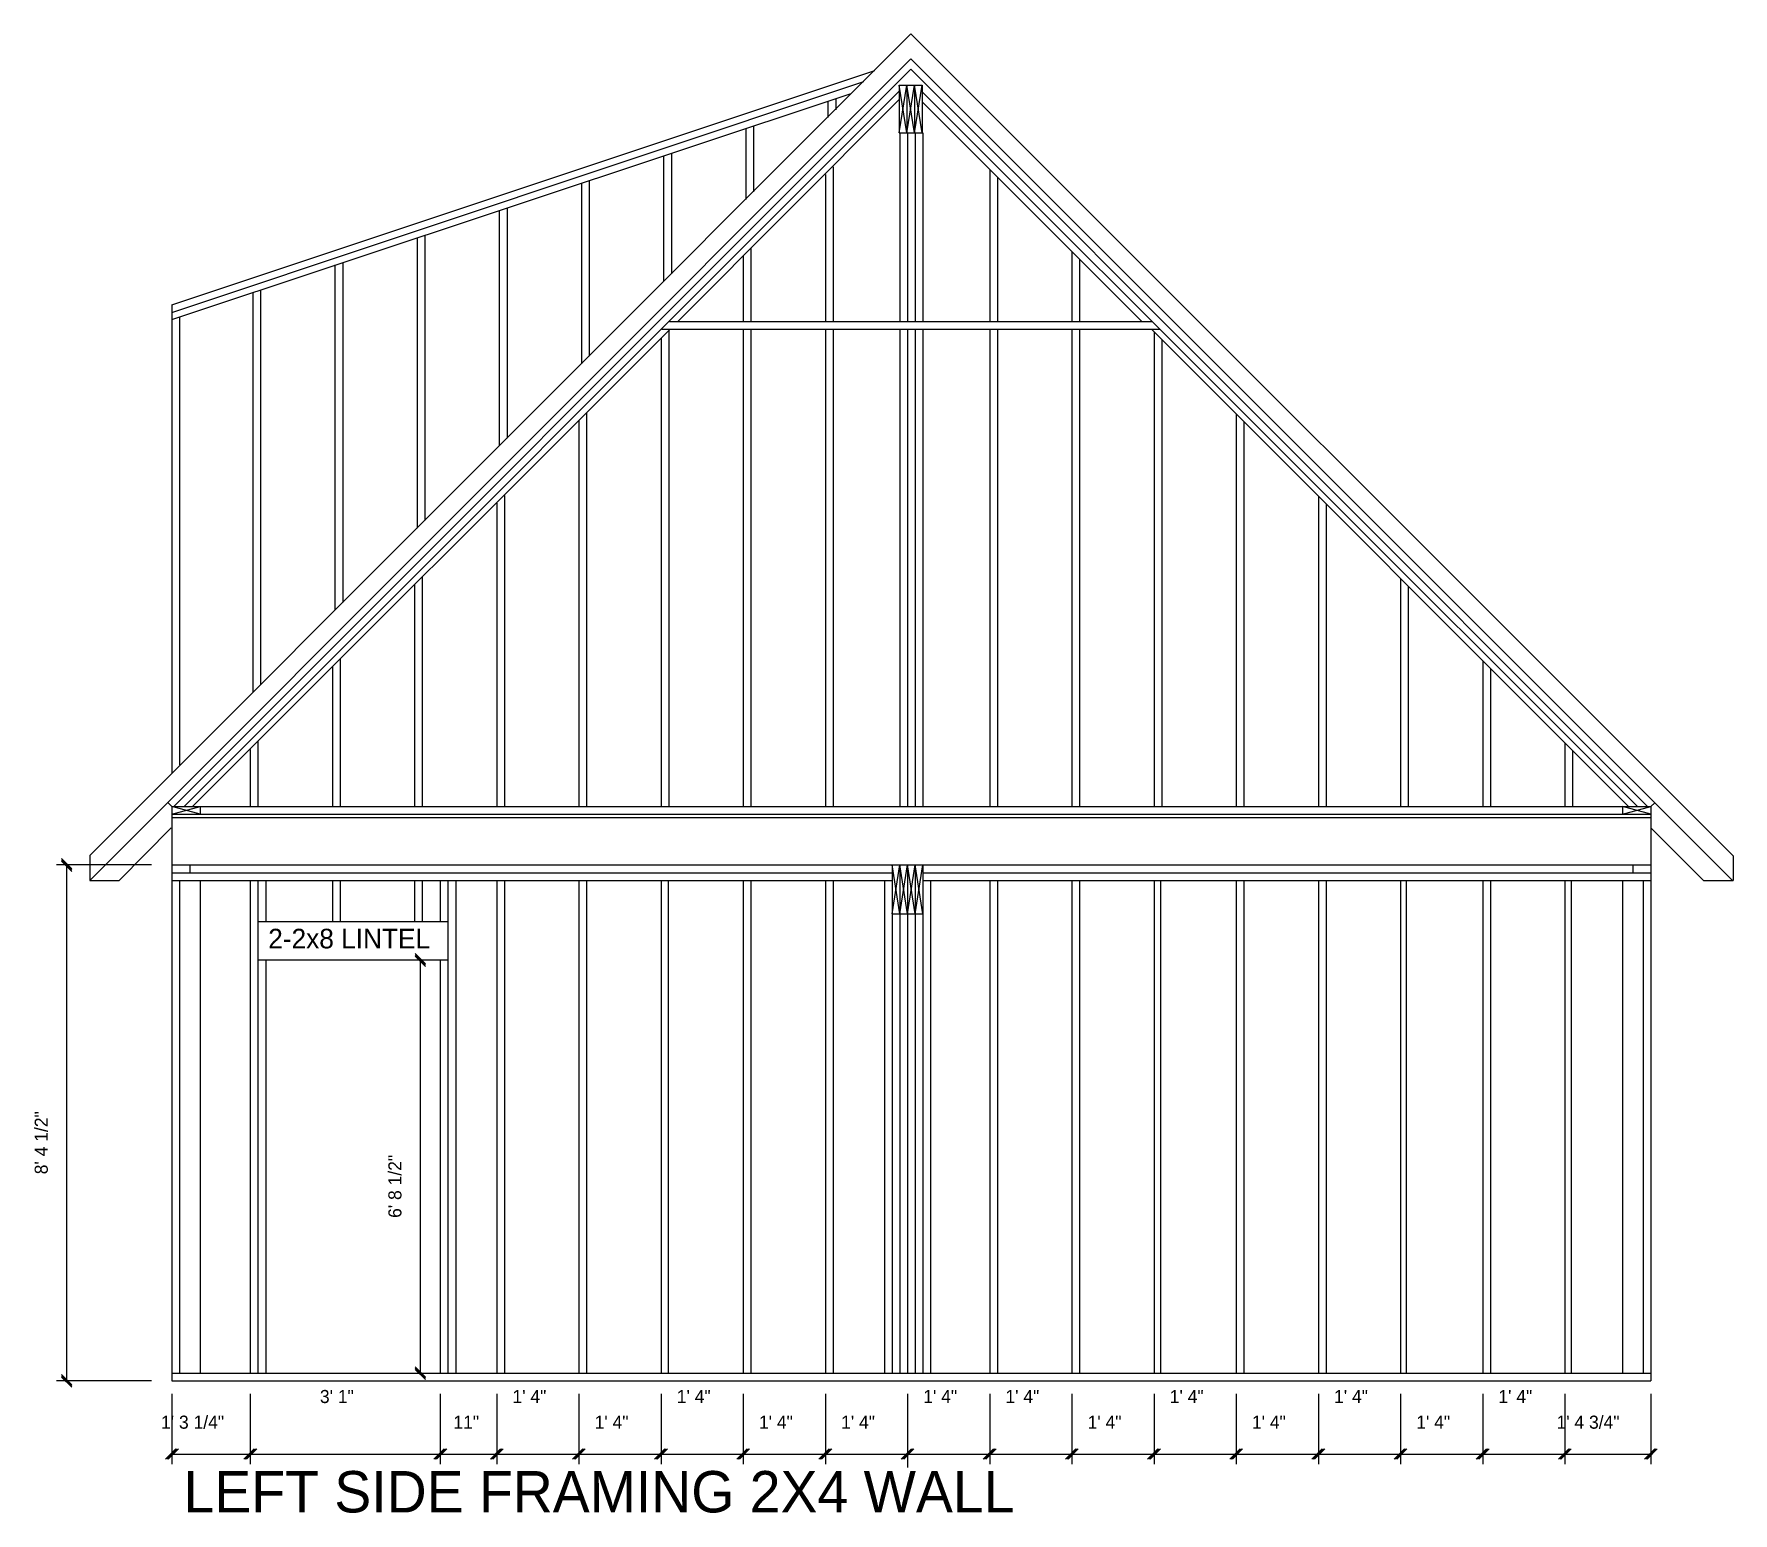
# Model space of a CAD drawing. Extents: x 1101 to 1432, y 46 to 334.
import ezdxf

# ---------------------------------------------------------------- set-up
doc = ezdxf.new("R2010")
doc.units = 0
for name, color, linetype in [('LAYER_11', 11, 'CONTINUOUS'), ('LAYER_12', 12, 'CONTINUOUS'), ('LAYER_2', 2, 'CONTINUOUS'), ('LAYER_3', 3, 'CONTINUOUS')]:
    doc.layers.add(name, color=color, linetype=linetype)

msp = doc.modelspace()

# ---------------------------------------------------------------- linework, layer by layer
at = {"layer": 'LAYER_11'}
for p, q in [((1108.375, 171.25), (1106.375, 173.25)), ((1108.375, 171), (1106.375, 173)), ((1108.375, 170.75), (1106.375, 172.75)), ((1107.375, 71.5), (1107.375, 172)), ((1177.25, 152.75), (1175.25, 154.7495)), ((1177.25, 152.5002), (1175.25, 154.4998)), ((1177.25, 152.2505), (1175.25, 154.25)), ((1176.25, 73), (1176.25, 153.5)), ((1175.25, 74.2495), (1177.25, 72.25)), ((1175.25, 73.9998), (1177.25, 72.0002)), ((1175.25, 73.75), (1177.25, 71.7505)), ((1106.375, 72.75), (1108.375, 70.75)), ((1106.375, 72.5), (1108.375, 70.5)), ((1106.375, 72.25), (1108.375, 70.25)), ((1128.625, 58.25), (1126.625, 56.25)), ((1128.875, 58.25), (1126.875, 56.25)), ((1129.125, 58.25), (1127.125, 56.25)), ((1127.875, 57.25), (1143.125, 57.25)), ((1141.875, 56.25), (1143.875, 58.25)), ((1143.875, 58.25), (1141.875, 56.25)), ((1142.125, 56.25), (1144.125, 58.25)), ((1144.125, 58.25), (1142.125, 56.25)), ((1142.375, 56.25), (1144.375, 58.25)), ((1144.375, 58.25), (1142.375, 56.25)), ((1143.125, 57.25), (1180.125, 57.25)), ((1178.875, 56.25), (1180.875, 58.25)), ((1180.875, 58.25), (1178.875, 56.25)), ((1179.125, 56.25), (1181.125, 58.25)), ((1181.125, 58.25), (1179.125, 56.25)), ((1179.375, 56.25), (1181.375, 58.25)), ((1181.375, 58.25), (1179.375, 56.25)), ((1180.125, 57.25), (1191.125, 57.25)), ((1189.875, 56.25), (1191.875, 58.25)), ((1191.875, 58.25), (1189.875, 56.25)), ((1190.125, 56.25), (1192.125, 58.25)), ((1192.125, 58.25), (1190.125, 56.25)), ((1190.375, 56.25), (1192.375, 58.25)), ((1192.375, 58.25), (1190.375, 56.25)), ((1191.125, 57.25), (1207.125, 57.25)), ((1205.875, 56.25), (1207.875, 58.25)), ((1207.875, 58.25), (1205.875, 56.25)), ((1206.125, 56.25), (1208.125, 58.25)), ((1208.125, 58.25), (1206.125, 56.25)), ((1206.375, 56.25), (1208.375, 58.25)), ((1208.375, 58.25), (1206.375, 56.25)), ((1207.125, 57.25), (1223.125, 57.25)), ((1221.875, 56.25), (1223.875, 58.25)), ((1223.875, 58.25), (1221.875, 56.25)), ((1222.125, 56.25), (1224.125, 58.25)), ((1224.125, 58.25), (1222.125, 56.25)), ((1222.375, 56.25), (1224.375, 58.25)), ((1224.375, 58.25), (1222.375, 56.25)), ((1223.125, 57.25), (1239.125, 57.25)), ((1237.875, 56.25), (1239.875, 58.25)), ((1239.875, 58.25), (1237.875, 56.25)), ((1238.125, 56.25), (1240.125, 58.25)), ((1240.125, 58.25), (1238.125, 56.25)), ((1238.375, 56.25), (1240.375, 58.25)), ((1240.375, 58.25), (1238.375, 56.25)), ((1239.125, 57.25), (1255.125, 57.25)), ((1253.875, 56.25), (1255.875, 58.25)), ((1255.875, 58.25), (1253.875, 56.25)), ((1254.125, 56.25), (1256.125, 58.25)), ((1256.125, 58.25), (1254.125, 56.25)), ((1254.375, 56.25), (1256.375, 58.25)), ((1256.375, 58.25), (1254.375, 56.25)), ((1255.125, 57.25), (1271.125, 57.25)), ((1269.875, 56.25), (1271.875, 58.25)), ((1271.875, 58.25), (1269.875, 56.25)), ((1270.125, 56.25), (1272.125, 58.25)), ((1272.125, 58.25), (1270.125, 56.25)), ((1270.375, 56.25), (1272.375, 58.25)), ((1272.375, 58.25), (1270.375, 56.25)), ((1271.125, 57.25), (1287.125, 57.25)), ((1287.875, 58.25), (1285.875, 56.25)), ((1285.875, 56.25), (1287.875, 58.25)), ((1288.125, 58.25), (1286.125, 56.25)), ((1286.125, 56.25), (1288.125, 58.25)), ((1288.375, 58.25), (1286.375, 56.25)), ((1286.375, 56.25), (1288.375, 58.25)), ((1287.125, 57.25), (1303.125, 57.25)), ((1301.875, 56.25), (1303.875, 58.25)), ((1303.875, 58.25), (1301.875, 56.25)), ((1302.125, 56.25), (1304.125, 58.25)), ((1304.125, 58.25), (1302.125, 56.25)), ((1302.375, 56.25), (1304.375, 58.25)), ((1304.375, 58.25), (1302.375, 56.25)), ((1303.125, 57.25), (1319.125, 57.25)), ((1317.875, 56.25), (1319.875, 58.25)), ((1319.875, 58.25), (1317.875, 56.25)), ((1318.125, 56.25), (1320.125, 58.25)), ((1320.125, 58.25), (1318.125, 56.25)), ((1318.375, 56.25), (1320.375, 58.25)), ((1320.375, 58.25), (1318.375, 56.25)), ((1319.125, 57.25), (1335.125, 57.25)), ((1333.875, 56.25), (1335.875, 58.25)), ((1335.875, 58.25), (1333.875, 56.25)), ((1334.125, 56.25), (1336.125, 58.25)), ((1336.125, 58.25), (1334.125, 56.25)), ((1334.375, 56.25), (1336.375, 58.25)), ((1336.375, 58.25), (1334.375, 56.25)), ((1335.125, 57.25), (1351.125, 57.25)), ((1349.875, 56.25), (1351.875, 58.25)), ((1351.875, 58.25), (1349.875, 56.25)), ((1350.125, 56.25), (1352.125, 58.25)), ((1352.125, 58.25), (1350.125, 56.25)), ((1350.375, 56.25), (1352.375, 58.25)), ((1352.375, 58.25), (1350.375, 56.25)), ((1351.125, 57.25), (1367.125, 57.25)), ((1365.875, 56.25), (1367.875, 58.25)), ((1367.875, 58.25), (1365.875, 56.25)), ((1366.125, 56.25), (1368.125, 58.25)), ((1368.125, 58.25), (1366.125, 56.25)), ((1366.375, 56.25), (1368.375, 58.25)), ((1368.375, 58.25), (1366.375, 56.25)), ((1367.125, 57.25), (1383.125, 57.25)), ((1381.875, 56.25), (1383.875, 58.25)), ((1383.875, 58.25), (1381.875, 56.25)), ((1382.125, 56.25), (1384.125, 58.25)), ((1384.125, 58.25), (1382.125, 56.25)), ((1382.375, 56.25), (1384.375, 58.25)), ((1384.375, 58.25), (1382.375, 56.25)), ((1383.125, 57.25), (1399.125, 57.25)), ((1397.875, 56.25), (1399.875, 58.25)), ((1399.875, 58.25), (1397.875, 56.25)), ((1398.125, 56.25), (1400.125, 58.25)), ((1400.125, 58.25), (1398.125, 56.25)), ((1398.375, 56.25), (1400.375, 58.25)), ((1400.375, 58.25), (1398.375, 56.25)), ((1399.125, 57.25), (1415.875, 57.25)), ((1414.625, 56.25), (1416.625, 58.25)), ((1414.875, 56.25), (1416.875, 58.25)), ((1415.125, 56.25), (1417.125, 58.25))]:
    msp.add_line(p, q, dxfattribs=at)
at = {"layer": 'LAYER_2'}
for p, q in [((1111.875, 173.875), (1271.75, 333.875)), ((1271.75, 333.875), (1431.875, 173.75)), ((1111.875, 169), (1271.75, 329)), ((1271.75, 329), (1431.75, 169)), ((1127.875, 281.125), (1264.75, 326.75)), ((1127.875, 279.625), (1262.625, 324.625)), ((1128.25, 183.375), (1271.75, 327)), ((1271.75, 327), (1415.25, 183.375)), ((1127.875, 278.25), (1260.125, 322.25)), ((1130.25, 183.375), (1269.5, 322.75)), ((1226.375, 277.875), (1269.5, 321.125)), ((1257.125, 321.25), (1257.125, 319.125)), ((1269.5, 323.875), (1271, 323.875)), ((1269.5, 323.875), (1269.5, 314.625)), ((1269.5, 314.625), (1271, 323.875)), ((1271, 314.625), (1269.5, 323.875)), ((1271, 323.875), (1272.5, 323.875)), ((1271, 323.875), (1271, 314.625)), ((1271, 314.625), (1272.5, 323.875)), ((1272.5, 314.625), (1271, 323.875)), ((1271, 323.875), (1271, 314.625)), ((1272.5, 323.875), (1272.5, 314.625)), ((1272.5, 323.875), (1274, 323.875)), ((1272.5, 323.875), (1272.5, 314.625)), ((1272.5, 314.625), (1274, 323.875)), ((1274, 314.625), (1272.5, 323.875)), ((1274, 323.875), (1274, 314.625)), ((1274, 322.625), (1413.25, 183.375)), ((1255.625, 320.75), (1255.625, 317.625)), ((1274, 320.625), (1316.75, 277.875)), ((1239.625, 315.375), (1239.625, 301.625)), ((1241.125, 315.875), (1241.125, 303.125)), ((1269.5, 314.625), (1271, 314.625)), ((1269.625, 314.625), (1269.625, 277.875)), ((1271, 314.625), (1272.5, 314.625)), ((1271.125, 314.625), (1271.125, 277.875)), ((1272.5, 314.625), (1274, 314.625)), ((1272.625, 314.625), (1272.625, 277.875)), ((1274.125, 314.625), (1274.125, 277.875)), ((1223.625, 310.125), (1223.625, 285.625)), ((1225.125, 310.625), (1225.125, 287.125)), ((1256.625, 308), (1256.625, 277.875)), ((1207.625, 304.75), (1207.625, 269.625)), ((1209.125, 305.25), (1209.125, 271.125)), ((1255.125, 306.5), (1255.125, 277.875)), ((1287.125, 307.5), (1287.125, 277.875)), ((1288.625, 306), (1288.625, 277.875)), ((1191.625, 299.5), (1191.625, 253.625)), ((1193.125, 300), (1193.125, 255.125)), ((1177.125, 294.625), (1177.125, 239.125)), ((1175.625, 294.125), (1175.625, 237.625)), ((1240.625, 292.125), (1240.625, 277.875)), ((1303.125, 291.5), (1303.125, 277.875)), ((1159.625, 288.875), (1159.625, 221.625)), ((1161.125, 289.25), (1161.125, 223.125)), ((1239.125, 290.625), (1239.125, 277.875)), ((1304.625, 290), (1304.625, 277.875)), ((1143.625, 283.5), (1143.625, 205.625)), ((1145.125, 284), (1145.125, 207.125)), ((1127.875, 281.125), (1127.875, 189.875)), ((1129.375, 278.75), (1129.375, 191.5)), ((1131.875, 183.375), (1224.875, 276.375)), ((1223.125, 274.625), (1223.125, 183.375)), ((1223.25, 276.375), (1320.25, 276.375)), ((1224.625, 276.125), (1224.625, 183.375)), ((1224.75, 277.875), (1318.75, 277.875)), ((1239.125, 276.375), (1239.125, 183.375)), ((1240.625, 276.375), (1240.625, 183.375)), ((1255.125, 276.375), (1255.125, 183.375)), ((1256.625, 276.375), (1256.625, 183.375)), ((1269.625, 276.375), (1269.625, 183.375)), ((1271.125, 276.375), (1271.125, 183.375)), ((1272.625, 276.375), (1272.625, 183.375)), ((1274.125, 276.375), (1274.125, 183.375)), ((1287.125, 276.375), (1287.125, 183.375)), ((1288.625, 276.375), (1288.625, 183.375)), ((1303.125, 276.375), (1303.125, 183.375)), ((1304.625, 276.375), (1304.625, 183.375)), ((1318.625, 276.375), (1411.5, 183.375)), ((1319.125, 275.875), (1319.125, 183.375)), ((1320.625, 274.375), (1320.625, 183.375)), ((1207.125, 258.5), (1207.125, 183.375)), ((1208.625, 260.125), (1208.625, 183.375)), ((1335.125, 259.875), (1335.125, 183.375)), ((1336.625, 258.375), (1336.625, 183.375)), ((1191.125, 242.5), (1191.125, 183.375)), ((1192.625, 244), (1192.625, 183.375)), ((1351.125, 243.75), (1351.125, 183.375)), ((1352.625, 242.25), (1352.625, 183.375)), ((1175.125, 226.625), (1175.125, 183.375)), ((1176.625, 228.125), (1176.625, 183.375)), ((1367.125, 227.75), (1367.125, 183.375)), ((1368.625, 226.25), (1368.625, 183.375)), ((1160.625, 212.125), (1160.625, 183.375)), ((1159.125, 210.625), (1159.125, 183.375)), ((1383.125, 211.75), (1383.125, 183.375)), ((1384.625, 210.25), (1384.625, 183.375)), ((1144.625, 196.125), (1144.625, 183.375)), ((1399.125, 195.75), (1399.125, 183.375)), ((1143.125, 194.5), (1143.125, 183.375)), ((1400.625, 194.25), (1400.625, 183.375)), ((1127.125, 184.125), (1127.875, 183.375)), ((1127.875, 183.375), (1133.375, 183.375)), ((1127.875, 183.375), (1127.875, 181.875)), ((1127.875, 181.875), (1133.375, 183.375)), ((1133.375, 181.875), (1127.875, 183.375)), ((1133.375, 183.375), (1411.125, 183.375)), ((1133.375, 183.375), (1133.375, 181.875)), ((1410.375, 183.375), (1415.875, 183.375)), ((1410.375, 183.375), (1410.375, 181.875)), ((1410.375, 181.875), (1415.875, 183.375)), ((1415.875, 181.875), (1410.375, 183.375)), ((1415.875, 183.375), (1416.625, 184.125)), ((1415.875, 183.375), (1415.875, 181.875)), ((1117.625, 169), (1127.75, 179.25)), ((1127.875, 181.875), (1127.875, 181.25)), ((1127.875, 181.875), (1133.375, 181.875)), ((1127.875, 181.25), (1127.875, 172)), ((1127.875, 181.25), (1415.875, 181.25)), ((1133.25, 181.875), (1415.875, 181.875)), ((1410.375, 181.875), (1415.875, 181.875)), ((1415.875, 181.875), (1415.875, 172)), ((1415.875, 179.25), (1426.125, 169)), ((1111.875, 173.875), (1111.875, 169)), ((1431.875, 173.75), (1431.875, 169)), ((1111.875, 169), (1117.625, 169)), ((1127.875, 172), (1415.875, 172)), ((1127.875, 172), (1415.875, 172)), ((1127.875, 172), (1127.875, 73)), ((1127.875, 170.5), (1268.125, 170.5)), ((1127.875, 169), (1268.125, 169)), ((1129.375, 169), (1129.375, 73)), ((1131.375, 172), (1131.375, 170.5)), ((1133.375, 169), (1133.375, 73)), ((1143.125, 169), (1143.125, 73)), ((1144.625, 169), (1144.625, 73)), ((1146.125, 169), (1146.125, 161)), ((1159.125, 169), (1159.125, 161)), ((1160.625, 169), (1160.625, 161)), ((1175.125, 169), (1175.125, 161)), ((1176.625, 169), (1176.625, 161)), ((1180.125, 169), (1180.125, 161)), ((1181.625, 169), (1181.625, 73)), ((1183.125, 169), (1183.125, 73)), ((1191.125, 169), (1191.125, 73)), ((1192.625, 169), (1192.625, 73)), ((1207.125, 169), (1207.125, 73)), ((1208.625, 169), (1208.625, 73)), ((1223.125, 169), (1223.125, 73)), ((1224.5, 169), (1224.5, 73)), ((1239.125, 169), (1239.125, 73)), ((1240.625, 169), (1240.625, 73)), ((1255.125, 169), (1255.125, 73)), ((1256.625, 169), (1256.625, 73)), ((1266.625, 169), (1266.625, 73)), ((1268.125, 172), (1269.625, 172)), ((1268.125, 172), (1268.125, 162.5)), ((1268.125, 162.5), (1269.625, 172)), ((1269.625, 162.5), (1268.125, 172)), ((1269.625, 172), (1271.125, 172)), ((1269.625, 172), (1269.625, 162.5)), ((1269.625, 162.5), (1271.125, 172)), ((1271.125, 162.5), (1269.625, 172)), ((1269.625, 172), (1269.625, 162.5)), ((1271.125, 172), (1272.625, 172)), ((1271.125, 172), (1271.125, 162.5)), ((1271.125, 162.5), (1272.625, 172)), ((1272.625, 162.5), (1271.125, 172)), ((1271.125, 172), (1271.125, 162.5)), ((1272.625, 172), (1274.125, 172)), ((1272.625, 172), (1272.625, 162.5)), ((1272.625, 162.5), (1274.125, 172)), ((1274.125, 162.5), (1272.625, 172)), ((1272.625, 172), (1272.625, 162.5)), ((1274.125, 172), (1274.125, 162.5)), ((1274.125, 170.5), (1415.875, 170.5)), ((1274.125, 169), (1415.875, 169)), ((1275.625, 169), (1275.625, 73)), ((1287.125, 169), (1287.125, 73)), ((1288.625, 169), (1288.625, 73)), ((1303.125, 169), (1303.125, 73)), ((1304.625, 169), (1304.625, 73)), ((1319.125, 169), (1319.125, 73)), ((1320.375, 169), (1320.375, 73)), ((1335.125, 169), (1335.125, 73)), ((1336.625, 169), (1336.625, 73)), ((1351.125, 169), (1351.125, 73)), ((1352.625, 169), (1352.625, 73)), ((1367.125, 169), (1367.125, 73)), ((1368.25, 169), (1368.25, 73)), ((1383.125, 169), (1383.125, 73)), ((1384.625, 169), (1384.625, 73)), ((1399.125, 169), (1399.125, 73)), ((1400.375, 169), (1400.375, 73)), ((1410.375, 169), (1410.375, 73)), ((1412.375, 172), (1412.375, 170.5)), ((1414.375, 169), (1414.375, 73)), ((1415.875, 172), (1415.875, 73)), ((1426.125, 169), (1431.875, 169)), ((1268.125, 163), (1268.125, 73)), ((1268.125, 162.5), (1274.125, 162.5)), ((1268.125, 162.5), (1269.625, 162.5)), ((1269.625, 163), (1269.625, 162.5)), ((1269.625, 162.5), (1269.625, 73)), ((1269.625, 162.5), (1271.125, 162.5)), ((1271.125, 163), (1271.125, 162.5)), ((1271.125, 162.5), (1271.125, 73)), ((1271.125, 162.5), (1272.625, 162.5)), ((1272.625, 163), (1272.625, 162.5)), ((1272.625, 162.5), (1272.625, 73)), ((1272.625, 162.5), (1274.125, 162.5)), ((1274.125, 163), (1274.125, 162.5)), ((1274.125, 162.5), (1274.125, 73)), ((1144.625, 161), (1181.625, 161)), ((1144.625, 161), (1144.625, 153.5)), ((1181.625, 161), (1181.625, 153.5)), ((1144.625, 153.5), (1181.625, 153.5)), ((1144.625, 153.5), (1146.125, 153.5)), ((1146.125, 153.5), (1146.125, 73)), ((1180.125, 153.5), (1180.125, 73)), ((1180.125, 153.5), (1181.625, 153.5)), ((1127.875, 73), (1415.875, 73)), ((1127.875, 73), (1127.875, 71.5)), ((1127.875, 73), (1133.375, 73)), ((1143.125, 73), (1146.125, 73)), ((1180.125, 73), (1183.125, 73)), ((1191.125, 73), (1192.625, 73)), ((1207.125, 73), (1208.625, 73)), ((1223.125, 73), (1224.5, 73)), ((1239.125, 73), (1240.625, 73)), ((1255.125, 73), (1256.625, 73)), ((1269.75, 73), (1271, 73)), ((1287.125, 73), (1288.625, 73)), ((1303.125, 73), (1304.625, 73)), ((1319.125, 73), (1320.375, 73)), ((1335.125, 73), (1336.625, 73)), ((1351.125, 73), (1352.625, 73)), ((1367.125, 73), (1368.25, 73)), ((1383.125, 73), (1384.625, 73)), ((1399.125, 73), (1400.375, 73)), ((1410.375, 73), (1415.875, 73)), ((1415.875, 73), (1415.875, 71.5)), ((1127.875, 71.5), (1415.875, 71.5))]:
    msp.add_line(p, q, dxfattribs=at)
at = {"layer": 'LAYER_3'}
for p, q in [((1123.875, 172), (1105.375, 172)), ((1123.875, 71.5), (1105.375, 71.5)), ((1127.875, 69), (1127.875, 55.25)), ((1143.125, 69), (1143.125, 55.25)), ((1180.125, 69.0002), (1180.125, 55.25)), ((1191.125, 69), (1191.125, 55.25)), ((1207.125, 69), (1207.125, 55.25)), ((1223.125, 69), (1223.125, 55.25)), ((1239.125, 69), (1239.125, 55.25)), ((1255.125, 69), (1255.125, 55.25)), ((1271.125, 69), (1271.125, 54.625)), ((1287.125, 69), (1287.125, 55.25)), ((1303.125, 69), (1303.125, 55.25)), ((1319.125, 69), (1319.125, 55.25)), ((1335.125, 69), (1335.125, 55.25)), ((1351.125, 69), (1351.125, 55.25)), ((1367.125, 69), (1367.125, 55.25)), ((1383.125, 69), (1383.125, 55.25)), ((1399.125, 69), (1399.125, 55.25)), ((1415.875, 69), (1415.875, 55.25))]:
    msp.add_line(p, q, dxfattribs=at)

# ---------------------------------------------------------------- texts
at = {"layer": 'LAYER_11'}
for s, p in [('8\' 4 1/2"', (1103.6875, 111.75)), ('6\' 8 1/2"', (1172.5625, 103.25))]:
    msp.add_text(s, height=2.54689, rotation=90, dxfattribs=at).set_placement(p)
for s, p in [('3\' 1"', (1156.6875, 67.1875)), ('1\' 4"', (1194.1875, 67.1875)), ('1\' 4"', (1226.1875, 67.1875)), ('1\' 4"', (1274.1875, 67.1875)), ('1\' 4"', (1290.1875, 67.1875)), ('1\' 4"', (1322.1875, 67.1875)), ('1\' 4"', (1354.1875, 67.1875)), ('1\' 4"', (1386.1875, 67.1875)), ('1\' 3 1/4"', (1125.75, 62.1875)), ('11"', (1182.6875, 62.1875)), ('1\' 4"', (1210.1875, 62.1875)), ('1\' 4"', (1242.1875, 62.1875)), ('1\' 4"', (1258.1875, 62.1875)), ('1\' 4"', (1306.1875, 62.1875)), ('1\' 4"', (1338.1875, 62.1875)), ('1\' 4"', (1370.1875, 62.1875)), ('1\' 4 3/4"', (1397.5, 62.1875))]:
    msp.add_text(s, height=2.54689, dxfattribs=at).set_placement(p)
at = {"layer": 'LAYER_12'}
for s, height, p in [('2-2x8 LINTEL', 3.820481, (1146.625, 155.75)), ('LEFT SIDE FRAMING 2X4 WALL', 8.065492, (1130.125, 45.875))]:
    msp.add_text(s, height=height, dxfattribs=at).set_placement(p)

doc.saveas('drawing.dxf')
